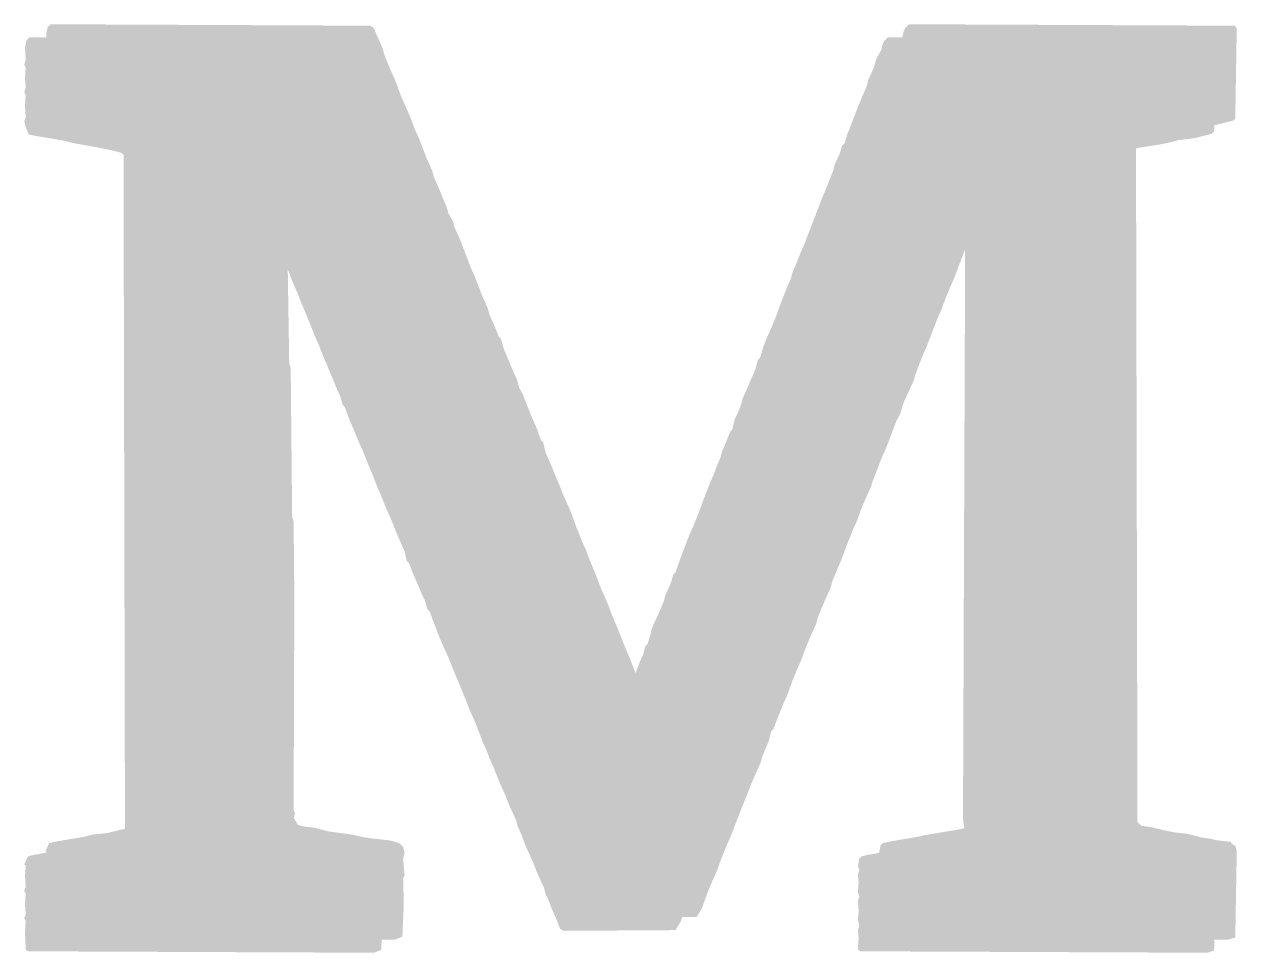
# Model space of a CAD drawing. Header units: millimetres. Extents: x 3219 to 51106, y -14166 to 2063.
# Drawn here: x 5578.13 to 5584.07, y 1946.79 to 1951.35 of the extents above; entities that cross this region are included whole.
import ezdxf

# ---------------------------------------------------------------- set-up
doc = ezdxf.new("R2010")
doc.units = ezdxf.units.MM
doc.layers.add('Top Layer', color=1, linetype='Continuous')
doc.layers.add('Top Overlay', color=2, linetype='Continuous')

msp = doc.modelspace()

# ---------------------------------------------------------------- hatches: boundary and pattern name
at = {"layer": 'Top Layer'}
msp.add_hatch(color=1, dxfattribs=at).paths.add_polyline_path([(5582.2841, 1949.0858), (5582.2555, 1949.0213), (5582.234, 1948.9712), (5582.2089, 1948.9031), (5582.191, 1948.8638), (5582.1623, 1948.7921), (5582.1373, 1948.7241), (5582.0907, 1948.613), (5582.0835, 1948.5844), (5582.0549, 1948.5199), (5582.0334, 1948.4698), (5582.0191, 1948.434), (5582.0119, 1948.4053), (5581.9833, 1948.3408), (5581.9618, 1948.2907), (5581.9367, 1948.2226), (5581.9188, 1948.1832), (5581.8901, 1948.1116), (5581.8651, 1948.0436), (5581.8472, 1948.0042), (5581.8185, 1947.9325), (5581.8006, 1947.886), (5581.7899, 1947.8752), (5581.7791, 1947.8287), (5581.7469, 1947.7535), (5581.7397, 1947.7248), (5581.7111, 1947.6603), (5581.6896, 1947.6102), (5581.6717, 1947.5636), (5581.6466, 1947.5027), (5581.5929, 1947.3631), (5581.575, 1947.3237), (5581.5463, 1947.252), (5581.5212, 1947.184), (5581.5033, 1947.1446), (5581.4818, 1947.0944), (5581.4496, 1947.0049), (5581.4245, 1946.9655), (5580.8765, 1946.9619), (5580.8586, 1946.9727), (5580.8407, 1947.0192), (5580.8228, 1947.0586), (5580.8049, 1947.1052), (5580.787, 1947.1446), (5580.7798, 1947.1732), (5580.744, 1947.252), (5580.7261, 1947.2986), (5580.6903, 1947.3774), (5580.6688, 1947.4347), (5580.6509, 1947.4741), (5580.6437, 1947.5027), (5580.6079, 1947.5815), (5580.59, 1947.6281), (5580.5721, 1947.6675), (5580.5506, 1947.7176), (5580.5327, 1947.7642), (5580.5148, 1947.8036), (5580.4969, 1947.8502), (5580.479, 1947.8896), (5580.4432, 1947.9827), (5580.4145, 1948.0471), (5580.3966, 1948.0937), (5580.3715, 1948.1546), (5580.3572, 1948.1904), (5580.3357, 1948.2406), (5580.3071, 1948.3122), (5580.2713, 1948.391), (5580.2175, 1948.5307), (5580.2068, 1948.5414), (5580.196, 1948.5808), (5580.1781, 1948.6202), (5580.1352, 1948.7205), (5580.1172, 1948.767), (5580.1065, 1948.7778), (5580.0958, 1948.8244), (5580.0564, 1948.9139), (5580.0277, 1948.9855), (5579.9991, 1949.05), (5579.9811, 1949.0966), (5579.9632, 1949.136), (5579.9417, 1949.1933), (5579.9203, 1949.2434), (5579.8916, 1949.315), (5579.863, 1949.3795), (5579.8486, 1949.4153), (5579.8271, 1949.4655), (5579.8021, 1949.5335), (5579.7913, 1949.5443), (5579.7806, 1949.5837), (5579.7627, 1949.623), (5579.7483, 1949.6589), (5579.7269, 1949.709), (5579.7125, 1949.7448), (5579.7054, 1949.7591), (5579.691, 1949.795), (5579.6731, 1949.8415), (5579.6552, 1949.8809), (5579.6373, 1949.9275), (5579.6122, 1949.9884), (5579.5908, 1950.0385), (5579.5728, 1950.0851), (5579.5406, 1950.1603), (5579.5334, 1950.1818), (5579.5048, 1950.2462), (5579.4905, 1950.2821), (5579.4726, 1950.3286), (5579.4296, 1950.4074), (5579.4117, 1950.3967), (5579.4153, 1950.1997), (5579.4117, 1950.1603), (5579.4188, 1950.1388), (5579.426, 1949.6804), (5579.4332, 1949.6589), (5579.4403, 1948.9282), (5579.4475, 1948.9067), (5579.4511, 1948.5307), (5579.4475, 1947.4884), (5579.4547, 1947.4741), (5579.4475, 1947.4526), (5579.469, 1947.4168), (5579.4976, 1947.4096), (5579.5549, 1947.4025), (5579.5943, 1947.3917), (5579.623, 1947.3846), (5579.7054, 1947.3738), (5579.7483, 1947.3666), (5579.777, 1947.3595), (5579.82, 1947.3523), (5579.9167, 1947.3416), (5579.9453, 1947.3344), (5579.9668, 1947.3272), (5579.9847, 1947.3093), (5579.9919, 1947.2807), (5579.9847, 1947.252), (5579.9919, 1947.1732), (5579.9847, 1947.1518), (5579.9883, 1947.0336), (5579.9811, 1946.8688), (5579.9453, 1946.8545), (5578.2477, 1946.8616), (5578.2369, 1946.8724), (5578.2333, 1946.9548), (5578.2369, 1947.0085), (5578.2297, 1947.0228), (5578.2369, 1947.0443), (5578.2333, 1947.0909), (5578.2369, 1947.1446), (5578.2297, 1947.1589), (5578.2369, 1947.1804), (5578.2333, 1947.227), (5578.2369, 1947.2807), (5578.2297, 1947.2878), (5578.2477, 1947.3272), (5578.2763, 1947.3344), (5578.3372, 1947.3452), (5578.4232, 1947.3595), (5578.4626, 1947.3702), (5578.5342, 1947.3774), (5578.6201, 1947.3989), (5578.681, 1947.4096), (5578.7097, 1947.4168), (5578.724, 1947.4526), (5578.7168, 1950.7692), (5578.7061, 1950.7799), (5578.6774, 1950.7871), (5578.6309, 1950.7978), (5578.5951, 1950.805), (5578.5521, 1950.8121), (5578.5163, 1950.8193), (5578.4733, 1950.8265), (5578.416, 1950.8408), (5578.2871, 1950.8623), (5578.2512, 1950.8694), (5578.2369, 1950.9053), (5578.2297, 1950.9339), (5578.2369, 1950.9554), (5578.2333, 1951.0091), (5578.2369, 1951.0628), (5578.2297, 1951.0772), (5578.2369, 1951.0987), (5578.2333, 1951.1452), (5578.2369, 1951.199), (5578.2297, 1951.2133), (5578.2369, 1951.2348), (5578.2333, 1951.2957), (5578.2405, 1951.3315), (5578.2548, 1951.3458), (5579.8236, 1951.3386), (5579.8415, 1951.3279), (5579.8558, 1951.2921), (5579.8844, 1951.2276), (5579.8952, 1951.1882), (5579.9489, 1951.0628), (5579.974, 1950.9948), (5580.0134, 1950.9053), (5580.0277, 1950.8694), (5580.0456, 1950.8229), (5580.0635, 1950.7835), (5580.0993, 1950.6904), (5580.128, 1950.6259), (5580.1352, 1950.5972), (5580.1638, 1950.5328), (5580.1781, 1950.497), (5580.1996, 1950.4468), (5580.2068, 1950.4182), (5580.2283, 1950.3823), (5580.2354, 1950.3537), (5580.2641, 1950.2892), (5580.3178, 1950.1495), (5580.3357, 1950.1101), (5580.3715, 1950.017), (5580.4002, 1949.9526), (5580.4074, 1949.9239), (5580.436, 1949.8594), (5580.4539, 1949.8129), (5580.4647, 1949.8021), (5580.479, 1949.752), (5580.5005, 1949.7018), (5580.5148, 1949.666), (5580.5435, 1949.6016), (5580.5542, 1949.5622), (5580.5721, 1949.5299), (5580.59, 1949.4834), (5580.6187, 1949.4117), (5580.6366, 1949.3723), (5580.6616, 1949.3043), (5580.6724, 1949.2935), (5580.6831, 1949.247), (5580.7154, 1949.1718), (5580.7297, 1949.136), (5580.7512, 1949.0858), (5580.7691, 1949.0392), (5580.8049, 1948.9605), (5580.8336, 1948.8817), (5580.8622, 1948.81), (5580.8801, 1948.7706), (5580.9016, 1948.7133), (5580.9231, 1948.6632), (5580.9589, 1948.5701), (5580.9876, 1948.5056), (5581.0091, 1948.4483), (5581.0306, 1948.3981), (5581.0592, 1948.3265), (5581.0771, 1948.28), (5581.095, 1948.2406), (5581.1308, 1948.1474), (5581.1523, 1948.1116), (5581.1774, 1948.108), (5581.1953, 1948.1259), (5581.2025, 1948.1761), (5581.224, 1948.2119), (5581.249, 1948.28), (5581.2669, 1948.3193), (5581.2777, 1948.3587), (5581.2884, 1948.3695), (5581.3028, 1948.4196), (5581.3099, 1948.4483), (5581.3457, 1948.5271), (5581.3672, 1948.5772), (5581.3744, 1948.6059), (5581.403, 1948.6703), (5581.4138, 1948.7097), (5581.4245, 1948.7205), (5581.4568, 1948.81), (5581.4926, 1948.9031), (5581.5105, 1948.9425), (5581.5391, 1949.0142), (5581.5642, 1949.0822), (5581.5821, 1949.1288), (5581.5964, 1949.1646), (5581.6179, 1949.2147), (5581.6251, 1949.2362), (5581.6466, 1949.2864), (5581.6538, 1949.315), (5581.6752, 1949.3652), (5581.6931, 1949.4117), (5581.7039, 1949.4225), (5581.7146, 1949.469), (5581.7325, 1949.5084), (5581.7469, 1949.5443), (5581.754, 1949.5729), (5581.7827, 1949.6374), (5581.8042, 1949.6875), (5581.8185, 1949.7233), (5581.8292, 1949.7627), (5581.84, 1949.7735), (5581.8543, 1949.8236), (5581.8722, 1949.8702), (5581.8901, 1949.9096), (5581.9116, 1949.9597), (5581.9367, 1950.0278), (5581.9725, 1950.1209), (5581.9904, 1950.1603), (5581.9976, 1950.1889), (5582.0191, 1950.2391), (5582.037, 1950.2856), (5582.0549, 1950.325), (5582.1444, 1950.5578), (5582.1695, 1950.6187), (5582.1982, 1950.6904), (5582.2053, 1950.719), (5582.234, 1950.7835), (5582.2411, 1950.8121), (5582.2555, 1950.8265), (5582.2662, 1950.8659), (5582.2805, 1950.9017), (5582.3163, 1950.9948), (5582.3414, 1951.0557), (5582.3629, 1951.1058), (5582.3701, 1951.1345), (5582.3987, 1951.199), (5582.4095, 1951.2383), (5582.4345, 1951.2849), (5582.4417, 1951.3136), (5582.4489, 1951.3279), (5582.4668, 1951.3458), (5584.0642, 1951.3386), (5584.0749, 1951.3279), (5584.0677, 1950.8838), (5584.057, 1950.873), (5583.971, 1950.8515), (5583.8887, 1950.8408), (5583.8493, 1950.83), (5583.7955, 1950.8193), (5583.7024, 1950.805), (5583.6738, 1950.7978), (5583.638, 1950.7906), (5583.6093, 1950.7835), (5583.5878, 1950.7692), (5583.5806, 1950.7405), (5583.5878, 1947.4311), (5583.6057, 1947.4132), (5583.6559, 1947.406), (5583.7311, 1947.3881), (5583.7669, 1947.381), (5583.8314, 1947.3738), (5583.86, 1947.3666), (5583.8994, 1947.3559), (5583.9496, 1947.3487), (5583.9782, 1947.3416), (5584.0427, 1947.3344), (5584.057, 1947.3201), (5584.0677, 1947.3165), (5584.0749, 1947.2878), (5584.0677, 1946.8652), (5584.0355, 1946.8545), (5582.3307, 1946.8616), (5582.3199, 1946.8724), (5582.3235, 1946.9261), (5582.3199, 1946.9655), (5582.3271, 1946.987), (5582.3199, 1947.0156), (5582.3235, 1947.0622), (5582.3199, 1947.1088), (5582.3271, 1947.1303), (5582.3199, 1947.1518), (5582.3235, 1947.1983), (5582.3199, 1947.2377), (5582.3271, 1947.2592), (5582.3199, 1947.2807), (5582.3271, 1947.3165), (5582.3378, 1947.3272), (5582.3665, 1947.3344), (5582.4274, 1947.3452), (5582.5133, 1947.3595), (5582.542, 1947.3666), (5582.7139, 1947.3953), (5582.7426, 1947.4025), (5582.8106, 1947.4132), (5582.8285, 1947.4239), (5582.8428, 1947.4598), (5582.8357, 1947.5099), (5582.8464, 1950.3788), (5582.85, 1950.4038), (5582.8321, 1950.4289), (5582.8178, 1950.4217), (5582.7784, 1950.3322), (5582.7497, 1950.2606), (5582.7139, 1950.1675), (5582.6924, 1950.1101), (5582.6494, 1950.0099), (5582.6244, 1949.9418), (5582.6065, 1949.9024), (5582.5527, 1949.7627), (5582.5348, 1949.7233), (5582.499, 1949.6302), (5582.4918, 1949.6016), (5582.4489, 1949.5084), (5582.4345, 1949.4726), (5582.4238, 1949.4332), (5582.4059, 1949.401), (5582.3522, 1949.2613), (5582.3343, 1949.2219), (5582.2984, 1949.1288), (5582.2841, 1949.093)])
at = {"layer": 'Top Overlay'}
msp.add_hatch(color=2, dxfattribs=at).paths.add_polyline_path([(5582.1802, 1949.0213), (5582.1516, 1948.9569), (5582.1301, 1948.9067), (5582.105, 1948.8387), (5582.0871, 1948.7993), (5582.0585, 1948.7277), (5582.0334, 1948.6596), (5581.9868, 1948.5486), (5581.9797, 1948.5199), (5581.951, 1948.4554), (5581.9295, 1948.4053), (5581.9152, 1948.3695), (5581.908, 1948.3408), (5581.8794, 1948.2764), (5581.8579, 1948.2262), (5581.8328, 1948.1582), (5581.8149, 1948.1188), (5581.7863, 1948.0471), (5581.7612, 1947.9791), (5581.7433, 1947.9397), (5581.7146, 1947.8681), (5581.6967, 1947.8215), (5581.686, 1947.8108), (5581.6752, 1947.7642), (5581.643, 1947.689), (5581.6358, 1947.6603), (5581.6072, 1947.5959), (5581.5857, 1947.5457), (5581.5678, 1947.4992), (5581.5427, 1947.4383), (5581.489, 1947.2986), (5581.4711, 1947.2592), (5581.4424, 1947.1876), (5581.4174, 1947.1195), (5581.3995, 1947.0801), (5581.378, 1947.03), (5581.3457, 1946.9404), (5581.3207, 1946.901), (5580.7727, 1946.8975), (5580.7548, 1946.9082), (5580.7369, 1946.9548), (5580.719, 1946.9942), (5580.701, 1947.0407), (5580.6831, 1947.0801), (5580.676, 1947.1088), (5580.6402, 1947.1876), (5580.6223, 1947.2341), (5580.5864, 1947.3129), (5580.5649, 1947.3702), (5580.547, 1947.4096), (5580.5399, 1947.4383), (5580.5041, 1947.5171), (5580.4862, 1947.5636), (5580.4682, 1947.603), (5580.4468, 1947.6532), (5580.4288, 1947.6997), (5580.4109, 1947.7391), (5580.393, 1947.7857), (5580.3751, 1947.8251), (5580.3393, 1947.9182), (5580.3107, 1947.9827), (5580.2927, 1948.0292), (5580.2677, 1948.0901), (5580.2533, 1948.1259), (5580.2319, 1948.1761), (5580.2032, 1948.2477), (5580.1674, 1948.3265), (5580.1137, 1948.4662), (5580.1029, 1948.4769), (5580.0922, 1948.5163), (5580.0743, 1948.5557), (5580.0313, 1948.656), (5580.0134, 1948.7026), (5580.0026, 1948.7133), (5579.9919, 1948.7599), (5579.9525, 1948.8494), (5579.9238, 1948.9211), (5579.8952, 1948.9855), (5579.8773, 1949.0321), (5579.8594, 1949.0715), (5579.8379, 1949.1288), (5579.8164, 1949.1789), (5579.7877, 1949.2506), (5579.7591, 1949.315), (5579.7448, 1949.3508), (5579.7233, 1949.401), (5579.6982, 1949.469), (5579.6875, 1949.4798), (5579.6767, 1949.5192), (5579.6588, 1949.5586), (5579.6445, 1949.5944), (5579.623, 1949.6445), (5579.6087, 1949.6804), (5579.6015, 1949.6947), (5579.5872, 1949.7305), (5579.5693, 1949.7771), (5579.5514, 1949.8165), (5579.5334, 1949.863), (5579.5084, 1949.9239), (5579.4869, 1949.974), (5579.469, 1950.0206), (5579.4367, 1950.0958), (5579.4296, 1950.1173), (5579.4009, 1950.1818), (5579.3866, 1950.2176), (5579.3687, 1950.2642), (5579.3257, 1950.3429), (5579.3078, 1950.3322), (5579.3114, 1950.1352), (5579.3078, 1950.0958), (5579.315, 1950.0743), (5579.3221, 1949.6159), (5579.3293, 1949.5944), (5579.3365, 1948.8637), (5579.3436, 1948.8423), (5579.3472, 1948.4662), (5579.3436, 1947.4239), (5579.3508, 1947.4096), (5579.3436, 1947.3881), (5579.3651, 1947.3523), (5579.3938, 1947.3452), (5579.4511, 1947.338), (5579.4905, 1947.3272), (5579.5191, 1947.3201), (5579.6015, 1947.3093), (5579.6445, 1947.3022), (5579.6731, 1947.295), (5579.7161, 1947.2878), (5579.8128, 1947.2771), (5579.8415, 1947.2699), (5579.863, 1947.2628), (5579.8809, 1947.2449), (5579.888, 1947.2162), (5579.8809, 1947.1876), (5579.888, 1947.1088), (5579.8809, 1947.0873), (5579.8844, 1946.9691), (5579.8773, 1946.8043), (5579.8415, 1946.79), (5578.1438, 1946.7972), (5578.133, 1946.8079), (5578.1295, 1946.8903), (5578.133, 1946.944), (5578.1259, 1946.9583), (5578.133, 1946.9798), (5578.1295, 1947.0264), (5578.133, 1947.0801), (5578.1259, 1947.0944), (5578.133, 1947.1159), (5578.1295, 1947.1625), (5578.133, 1947.2162), (5578.1259, 1947.2234), (5578.1438, 1947.2628), (5578.1724, 1947.2699), (5578.2333, 1947.2807), (5578.3193, 1947.295), (5578.3587, 1947.3058), (5578.4303, 1947.3129), (5578.5163, 1947.3344), (5578.5772, 1947.3452), (5578.6058, 1947.3523), (5578.6201, 1947.3881), (5578.613, 1950.7047), (5578.6022, 1950.7154), (5578.5736, 1950.7226), (5578.527, 1950.7333), (5578.4912, 1950.7405), (5578.4482, 1950.7477), (5578.4124, 1950.7548), (5578.3694, 1950.762), (5578.3121, 1950.7763), (5578.1832, 1950.7978), (5578.1474, 1950.805), (5578.133, 1950.8408), (5578.1259, 1950.8694), (5578.133, 1950.8909), (5578.1295, 1950.9447), (5578.133, 1950.9984), (5578.1259, 1951.0127), (5578.133, 1951.0342), (5578.1295, 1951.0808), (5578.133, 1951.1345), (5578.1259, 1951.1488), (5578.133, 1951.1703), (5578.1295, 1951.2312), (5578.1366, 1951.267), (5578.151, 1951.2813), (5579.7197, 1951.2742), (5579.7376, 1951.2634), (5579.7519, 1951.2276), (5579.7806, 1951.1631), (5579.7913, 1951.1237), (5579.845, 1950.9984), (5579.8701, 1950.9303), (5579.9095, 1950.8408), (5579.9238, 1950.805), (5579.9417, 1950.7584), (5579.9597, 1950.719), (5579.9955, 1950.6259), (5580.0241, 1950.5614), (5580.0313, 1950.5328), (5580.0599, 1950.4683), (5580.0743, 1950.4325), (5580.0958, 1950.3823), (5580.1029, 1950.3537), (5580.1244, 1950.3179), (5580.1316, 1950.2892), (5580.1602, 1950.2248), (5580.214, 1950.0851), (5580.2319, 1950.0457), (5580.2677, 1949.9526), (5580.2963, 1949.8881), (5580.3035, 1949.8594), (5580.3321, 1949.795), (5580.3501, 1949.7484), (5580.3608, 1949.7377), (5580.3751, 1949.6875), (5580.3966, 1949.6374), (5580.4109, 1949.6016), (5580.4396, 1949.5371), (5580.4503, 1949.4977), (5580.4682, 1949.4655), (5580.4862, 1949.4189), (5580.5148, 1949.3473), (5580.5327, 1949.3079), (5580.5578, 1949.2398), (5580.5685, 1949.2291), (5580.5793, 1949.1825), (5580.6115, 1949.1073), (5580.6258, 1949.0715), (5580.6473, 1949.0213), (5580.6652, 1948.9748), (5580.701, 1948.896), (5580.7297, 1948.8172), (5580.7584, 1948.7456), (5580.7763, 1948.7062), (5580.7978, 1948.6489), (5580.8192, 1948.5987), (5580.8551, 1948.5056), (5580.8837, 1948.4411), (5580.9052, 1948.3838), (5580.9267, 1948.3337), (5580.9553, 1948.262), (5580.9732, 1948.2155), (5580.9912, 1948.1761), (5581.027, 1948.083), (5581.0485, 1948.0471), (5581.0735, 1948.0436), (5581.0914, 1948.0615), (5581.0986, 1948.1116), (5581.1201, 1948.1474), (5581.1452, 1948.2155), (5581.1631, 1948.2549), (5581.1738, 1948.2943), (5581.1846, 1948.305), (5581.1989, 1948.3552), (5581.2061, 1948.3838), (5581.2419, 1948.4626), (5581.2634, 1948.5128), (5581.2705, 1948.5414), (5581.2992, 1948.6059), (5581.3099, 1948.6453), (5581.3207, 1948.656), (5581.3529, 1948.7456), (5581.3887, 1948.8387), (5581.4066, 1948.8781), (5581.4353, 1948.9497), (5581.4603, 1949.0178), (5581.4783, 1949.0643), (5581.4926, 1949.1001), (5581.5141, 1949.1503), (5581.5212, 1949.1718), (5581.5427, 1949.2219), (5581.5499, 1949.2506), (5581.5714, 1949.3007), (5581.5893, 1949.3473), (5581.6, 1949.358), (5581.6108, 1949.4046), (5581.6287, 1949.444), (5581.643, 1949.4798), (5581.6502, 1949.5084), (5581.6788, 1949.5729), (5581.7003, 1949.623), (5581.7146, 1949.6589), (5581.7254, 1949.6983), (5581.7361, 1949.709), (5581.7505, 1949.7591), (5581.7684, 1949.8057), (5581.7863, 1949.8451), (5581.8078, 1949.8952), (5581.8328, 1949.9633), (5581.8686, 1950.0564), (5581.8866, 1950.0958), (5581.8937, 1950.1245), (5581.9152, 1950.1746), (5581.9331, 1950.2212), (5581.951, 1950.2606), (5582.0406, 1950.4934), (5582.0656, 1950.5543), (5582.0943, 1950.6259), (5582.1015, 1950.6545), (5582.1301, 1950.719), (5582.1373, 1950.7477), (5582.1516, 1950.762), (5582.1623, 1950.8014), (5582.1767, 1950.8372), (5582.2125, 1950.9303), (5582.2376, 1950.9912), (5582.259, 1951.0414), (5582.2662, 1951.07), (5582.2949, 1951.1345), (5582.3056, 1951.1739), (5582.3307, 1951.2204), (5582.3378, 1951.2491), (5582.345, 1951.2634), (5582.3629, 1951.2813), (5583.9603, 1951.2742), (5583.971, 1951.2634), (5583.9639, 1950.8193), (5583.9531, 1950.8086), (5583.8672, 1950.7871), (5583.7848, 1950.7763), (5583.7454, 1950.7656), (5583.6917, 1950.7548), (5583.5986, 1950.7405), (5583.5699, 1950.7333), (5583.5341, 1950.7262), (5583.5054, 1950.719), (5583.4839, 1950.7047), (5583.4768, 1950.676), (5583.4839, 1947.3666), (5583.5019, 1947.3487), (5583.552, 1947.3416), (5583.6272, 1947.3237), (5583.663, 1947.3165), (5583.7275, 1947.3093), (5583.7561, 1947.3022), (5583.7955, 1947.2914), (5583.8457, 1947.2843), (5583.8743, 1947.2771), (5583.9388, 1947.2699), (5583.9531, 1947.2556), (5583.9639, 1947.252), (5583.971, 1947.2234), (5583.9639, 1946.8008), (5583.9316, 1946.79), (5582.2268, 1946.7972), (5582.2161, 1946.8079), (5582.2196, 1946.8616), (5582.2161, 1946.901), (5582.2232, 1946.9225), (5582.2161, 1946.9512), (5582.2196, 1946.9977), (5582.2161, 1947.0443), (5582.2232, 1947.0658), (5582.2161, 1947.0873), (5582.2196, 1947.1338), (5582.2161, 1947.1732), (5582.2232, 1947.1947), (5582.2161, 1947.2162), (5582.2232, 1947.252), (5582.234, 1947.2628), (5582.2626, 1947.2699), (5582.3235, 1947.2807), (5582.4095, 1947.295), (5582.4381, 1947.3022), (5582.61, 1947.3308), (5582.6387, 1947.338), (5582.7067, 1947.3487), (5582.7246, 1947.3595), (5582.739, 1947.3953), (5582.7318, 1947.4454), (5582.7426, 1950.3143), (5582.7461, 1950.3394), (5582.7282, 1950.3644), (5582.7139, 1950.3573), (5582.6745, 1950.2677), (5582.6459, 1950.1961), (5582.61, 1950.103), (5582.5885, 1950.0457), (5582.5456, 1949.9454), (5582.5205, 1949.8773), (5582.5026, 1949.8379), (5582.4489, 1949.6983), (5582.431, 1949.6589), (5582.3951, 1949.5657), (5582.388, 1949.5371), (5582.345, 1949.444), (5582.3307, 1949.4082), (5582.3199, 1949.3688), (5582.302, 1949.3365), (5582.2483, 1949.1968), (5582.2304, 1949.1574), (5582.1946, 1949.0643), (5582.1802, 1949.0285)])

doc.saveas('drawing.dxf')
